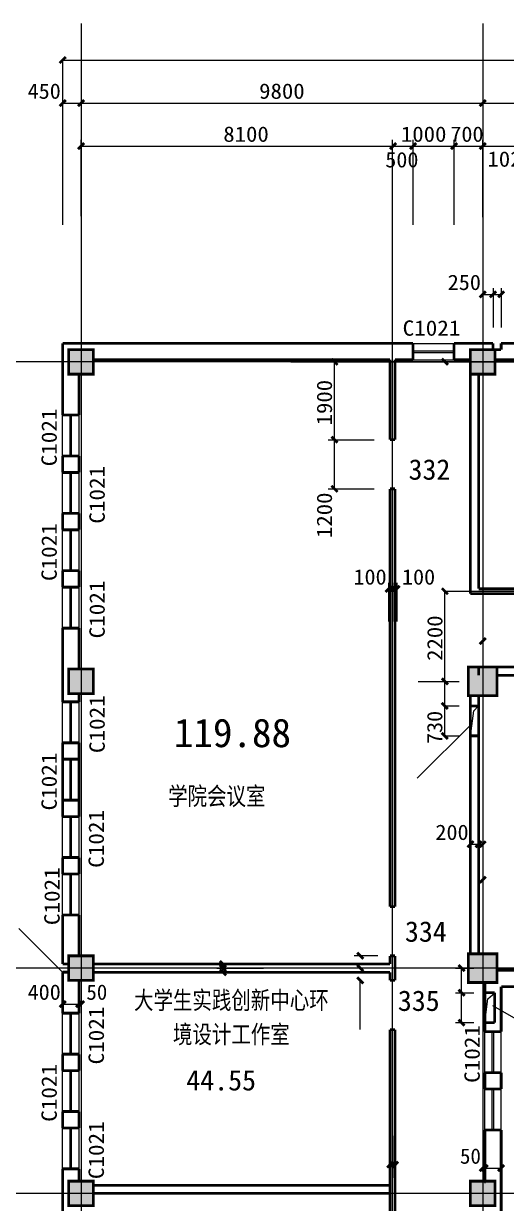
# Model space of a CAD drawing. Extents: x -307567 to 704339, y -10277 to 165507.
# Drawn here: x 124453 to 136232, y 121436 to 150236 of the extents above; entities that cross this region are included whole.
import ezdxf
from ezdxf.enums import TextEntityAlignment as Align

# ---------------------------------------------------------------- set-up
doc = ezdxf.new("R2010")
doc.units = 0
doc.header["$MEASUREMENT"] = 0
doc.layers.add('wode', color=250, linetype='CONTINUOUS', lineweight=0)
doc.layers.add('中文', color=4, linetype='CONTINUOUS')
doc.styles.get("Standard").update_dxf_attribs({"font": 'txt', "height": 3})

msp = doc.modelspace()

# ---------------------------------------------------------------- linework, layer by layer
at = {"layer": 'wode', "color": 0}
for p, q in [((125855.09701, 150235.97407), (125855.09701, 147245.49632)), ((135654.96231, 150235.97407), (135654.96231, 147245.49632)), ((125405.10264, 149345.47007), (125405.10264, 145324.2038)), ((125405.10264, 149345.47007), (179954.39636, 149345.47007)), ((125855.09701, 148445.48132), (125855.09701, 145939.67768)), ((135654.96231, 148443.29323), (135654.96231, 142182.7941)), ((125405.10264, 148295.48319), (125855.09701, 148295.48319)), ((125855.09701, 148295.48319), (135654.96231, 148295.48319)), ((135654.96231, 148295.48319), (141654.88731, 148295.48319)), ((135654.96231, 148293.29511), (139477.9736, 148293.29511)), ((125855.09701, 145532.84988), (125855.09701, 147395.49444)), ((125855.09701, 147245.49632), (147654.81231, 147245.49632)), ((125855.09701, 147245.49632), (147654.81231, 147245.49632)), ((125855.09701, 147245.49632), (125855.09701, 95169.51457)), ((133454.9776, 107179.48103), (133454.9776, 147395.49444)), ((133954.99576, 145324.2038), (133954.99576, 147395.49444)), ((133954.99576, 147245.49632), (134954.95885, 147245.49632)), ((134904.97168, 147245.49632), (135654.96231, 147245.49632)), ((134954.95885, 145324.2038), (134954.95885, 147395.49444)), ((135654.96231, 145510.88665), (135654.96231, 147401.08824)), ((135654.96231, 145532.84988), (135654.96231, 147395.49444)), ((135654.96231, 147245.49632), (135654.96231, 95169.51457)), ((135654.96231, 143777.03686), (135654.96231, 142814.2895)), ((135906.17987, 143777.03686), (135906.17987, 142814.2895)), ((136104.18765, 143777.03686), (136104.18765, 142814.2895)), ((135654.96231, 143627.03874), (135906.17987, 143627.03874)), ((135906.17987, 143627.03874), (136104.18765, 143627.03874)), ((133954.99576, 142429.04041), (134954.95885, 142429.04041)), ((133954.99576, 142247.78657), (134954.95885, 142247.78657)), ((133954.99576, 142210.28704), (134954.95885, 142210.28704)), ((133954.99576, 142029.04236), (134954.95885, 142029.04236)), ((195197.62623, 141979.04603), (118974.00627, 141979.04603)), ((130975.13799, 141979.04603), (163754.59885, 141979.04603)), ((131887.4679, 141979.04603), (133004.03109, 141979.04603)), ((132037.46602, 140079.06673), (132037.46602, 141979.04603)), ((134960.12236, 141979.04603), (139468.41562, 141979.04603)), ((125405.10264, 139679.06868), (125405.10264, 140679.05923)), ((125586.33816, 139679.06868), (125586.33816, 140679.05923)), ((125623.8377, 139679.06868), (125623.8377, 140679.05923)), ((125805.07322, 139679.06868), (125805.07322, 140679.05923)), ((135354.96606, 140669.41885), (135354.96606, 139126.67385)), ((135554.95135, 140669.41885), (135554.95135, 139126.67385)), ((135654.96231, 140669.41885), (135654.96231, 139126.67385)), ((131887.4679, 140079.06673), (133004.03109, 140079.06673)), ((132037.46602, 138879.08173), (132037.46602, 140079.06673)), ((125405.10264, 138279.08923), (125405.10264, 139279.07978)), ((125586.33816, 138279.08923), (125586.33816, 139279.07978)), ((125623.8377, 138279.08923), (125623.8377, 139279.07978)), ((125805.07322, 138279.08923), (125805.07322, 139279.07978)), ((131887.4679, 138879.08173), (133004.03109, 138879.08173)), ((125405.10264, 136879.10978), (125405.10264, 137879.09118)), ((125586.33816, 136879.10978), (125586.33816, 137879.09118)), ((125623.8377, 136879.10978), (125623.8377, 137879.09118)), ((125805.07322, 136879.10978), (125805.07322, 137879.09118)), ((133355.00326, 136586.19962), (133355.00326, 135644.87533)), ((133454.9776, 136586.19962), (133454.9776, 135644.87533)), ((133554.98856, 136586.19962), (133554.98856, 135644.87533)), ((125405.10264, 135479.12118), (125405.10264, 136479.11173)), ((125586.33816, 135479.12118), (125586.33816, 136479.11173)), ((125623.8377, 135479.12118), (125623.8377, 136479.11173)), ((125805.07322, 135479.12118), (125805.07322, 136479.11173)), ((133355.00326, 136436.2015), (133454.9776, 136436.2015)), ((133454.9776, 136436.2015), (133554.98856, 136436.2015)), ((134700.40881, 136379.10993), (163754.59885, 136379.10993)), ((134732.12228, 134179.14353), (134732.12228, 136379.10993)), ((134960.12236, 136379.10993), (139468.41562, 136379.10993)), ((135654.96231, 135312.10361), (135654.96231, 126729.2336)), ((134079.57917, 134179.14353), (135081.30004, 134179.14353)), ((134728.64332, 133579.15103), (134728.64332, 134179.14353)), ((125405.10264, 132679.16228), (125405.10264, 133679.14368)), ((125586.33816, 132679.16228), (125586.33816, 133679.14368)), ((125623.8377, 132679.16228), (125623.8377, 133679.14368)), ((125805.07322, 132679.16228), (125805.07322, 133679.14368)), ((134728.64332, 132849.15527), (134728.64332, 133579.15103)), ((134728.64332, 133579.15103), (135081.30004, 133579.15103)), ((135354.96606, 132849.15527), (135438.49773, 133459.79522)), ((135438.49773, 133459.79522), (135554.95135, 133579.15103)), ((135396.7502, 133154.47983), (134057.49692, 131815.2357)), ((134728.64332, 132849.15527), (135081.30004, 132849.15527)), ((125405.10264, 131279.17368), (125405.10264, 132279.16423)), ((125586.33816, 131279.17368), (125586.33816, 132279.16423)), ((125623.8377, 131279.17368), (125623.8377, 132279.16423)), ((125805.07322, 131279.17368), (125805.07322, 132279.16423)), ((135354.96606, 132376.34624), (135354.96606, 131382.26077)), ((135554.95135, 132376.34624), (135554.95135, 131382.26077)), ((135654.96231, 132376.34624), (135654.96231, 131382.26077)), ((125405.10264, 129879.19423), (125405.10264, 130879.18478)), ((125586.33816, 129879.19423), (125586.33816, 130879.18478)), ((125623.8377, 129879.19423), (125623.8377, 130879.18478)), ((125805.07322, 129879.19423), (125805.07322, 130879.18478)), ((135354.96606, 130203.36925), (135554.95135, 130203.36925)), ((135554.95135, 130203.36925), (135654.96231, 130203.36925)), ((125405.10264, 128479.21478), (125405.10264, 129479.19618)), ((125586.33816, 128479.21478), (125586.33816, 129479.19618)), ((125623.8377, 128479.21478), (125623.8377, 129479.19618)), ((125805.07322, 128479.21478), (125805.07322, 129479.19618)), ((135654.96231, 129484.68012), (135654.96231, 127997.14073)), ((125855.09701, 128471.03922), (125855.09701, 127770.33082)), ((125405.10264, 127079.73887), (124338.08717, 128146.74518)), ((133095.94888, 127479.22423), (132516.17098, 127479.22423)), ((195197.62623, 127179.22798), (118974.00627, 127179.22798)), ((129166.55464, 127278.11285), (130308.972, 127278.11285)), ((129166.55464, 127179.22798), (130308.972, 127179.22798)), ((129166.55464, 127078.1184), (130308.972, 127078.1184)), ((129316.55277, 127179.22798), (129316.55277, 127278.11285)), ((129316.55277, 127078.1184), (129316.55277, 127179.22798)), ((134987.5146, 127179.22798), (135437.72869, 127179.22798)), ((135137.51272, 126579.23548), (135137.51272, 127179.22798)), ((132666.1691, 125679.24673), (132666.1691, 126879.23173)), ((125405.10264, 126451.45692), (125405.10264, 126133.69967)), ((125805.07322, 126451.45692), (125805.07322, 126133.69967)), ((125855.09701, 126451.45692), (125855.09701, 126133.69967)), ((134987.5146, 126579.23548), (135437.72869, 126579.23548)), ((135137.51272, 125849.23972), (135137.51272, 126579.23548)), ((135777.49496, 126426.91194), (135947.08512, 126579.23548)), ((125405.10264, 126301.4588), (125805.07322, 126301.4588)), ((125805.07322, 126301.4588), (125855.09701, 126301.4588)), ((135704.94948, 125849.23972), (135777.49496, 126426.91194)), ((135895.99933, 126268.91221), (140572.45455, 123568.94596)), ((125405.10264, 125079.25423), (125405.10264, 126079.24478)), ((125586.33816, 125079.25423), (125586.33816, 126079.24478)), ((125623.8377, 125079.25423), (125623.8377, 126079.24478)), ((125805.07322, 125079.25423), (125805.07322, 126079.24478)), ((134987.5146, 125849.23972), (135437.72869, 125849.23972)), ((135704.94948, 124629.25985), (135704.94948, 125629.2504)), ((135886.22162, 124629.25985), (135886.22162, 125629.2504)), ((135923.72115, 124629.25985), (135923.72115, 125629.2504)), ((136104.95668, 124629.25985), (136104.95668, 125629.2504)), ((125405.10264, 123679.27478), (125405.10264, 124679.25618)), ((125586.33816, 123679.27478), (125586.33816, 124679.25618)), ((125623.8377, 123679.27478), (125623.8377, 124679.25618)), ((125805.07322, 123679.27478), (125805.07322, 124679.25618)), ((135704.94948, 123229.2804), (135704.94948, 124229.2618)), ((135886.22162, 123229.2804), (135886.22162, 124229.2618)), ((135923.72115, 123229.2804), (135923.72115, 124229.2618)), ((136104.95668, 123229.2804), (136104.95668, 124229.2618)), ((125405.10264, 122279.28618), (125405.10264, 123279.27673)), ((125586.33816, 122279.28618), (125586.33816, 123279.27673)), ((125623.8377, 122279.28618), (125623.8377, 123279.27673)), ((125805.07322, 122279.28618), (125805.07322, 123279.27673)), ((133454.9776, 123082.67884), (133454.9776, 122059.49827)), ((135654.96231, 122448.96789), (135654.96231, 121933.83456)), ((135704.94948, 122448.96789), (135704.94948, 121933.83456)), ((136104.95668, 122448.96789), (136104.95668, 121933.83456)), ((133355.00326, 122386.68535), (133454.9776, 122386.68535)), ((133454.9776, 122386.68535), (133554.98856, 122386.68535)), ((135654.96231, 122298.96977), (135704.94948, 122298.96977)), ((135704.94948, 122298.96977), (136104.95668, 122298.96977)), ((195197.62623, 121679.29368), (118974.00627, 121679.29368)), ((133095.94888, 121679.29368), (132516.17098, 121679.29368))]:
    msp.add_line(p, q, dxfattribs=at)
at = {"layer": 'wode', "color": 0, "const_width": 67.49915}
for points in [[(125330.10357, 149270.471), (125480.1017, 149420.46913)], [(125330.10357, 148220.48413), (125480.1017, 148370.48225)], [(125780.09795, 148220.48413), (125930.09607, 148370.48225)], [(125780.09795, 148220.48413), (125930.09607, 148370.48225)], [(135579.96324, 148220.48413), (135729.96137, 148370.48225)], [(135579.96324, 148218.29604), (135729.96137, 148368.29417)], [(125780.09795, 147170.49725), (125930.09607, 147320.49538)], [(133391.00135, 147170.49725), (133540.99947, 147320.49538)], [(133879.9967, 147170.49725), (134029.99483, 147320.49538)], [(134879.95979, 147170.49725), (135029.95791, 147320.49538)], [(135579.96324, 147170.49725), (135729.96137, 147320.49538)], [(135579.96324, 143552.03968), (135729.96137, 143702.0378)], [(135831.18081, 143552.03968), (135981.17893, 143702.0378)], [(136029.18859, 143552.03968), (136179.18671, 143702.0378)], [(125405.10264, 142429.03125), (133954.99576, 142429.04956)], [(125405.10264, 142429.04041), (125405.10264, 140679.05923)], [(125555.10076, 142279.04228), (125555.10076, 141679.04978), (126155.09326, 141679.04978), (126155.09326, 142279.04228), (125555.10076, 142279.04228), (125555.10076, 141679.04978)], [(133954.99576, 142029.04236), (133954.99576, 142429.04041)], [(135906.17987, 142429.0221), (134950.30803, 142429.04041)], [(134954.95885, 142429.04956), (135906.17987, 142429.04956)], [(134954.95885, 142029.04236), (134954.95885, 142429.04041)], [(135354.96606, 142279.04228), (135354.96606, 141679.04978), (135954.95856, 141679.04978), (135954.95856, 142279.04228), (135354.96606, 142279.04228), (135354.96606, 141679.04978)], [(135754.20423, 142429.04956), (135906.17987, 142429.04956)], [(135906.17987, 142429.03125), (135754.20423, 142429.03125)], [(135906.17987, 142279.04228), (135906.17987, 142429.04956)], [(135906.17987, 142279.04228), (136104.18765, 142279.04228)], [(136104.18765, 142279.04228), (136104.18765, 142429.04956)], [(136104.18765, 142429.04956), (136678.03301, 142429.04956)], [(126155.09326, 142029.0332), (133394.993, 142029.04236)], [(131962.46696, 142054.0451), (132112.46508, 141904.04697)], [(133394.993, 142029.04236), (133394.993, 140079.06673)], [(133514.99882, 142029.04236), (133514.99882, 140079.06673)], [(133514.99882, 142029.04236), (133954.99576, 142029.04236)], [(134657.12322, 142054.0451), (134807.12134, 141904.04697)], [(135354.96606, 142029.0332), (134954.95885, 142029.04236)], [(134954.95885, 142029.04236), (135354.96606, 142029.0332)], [(135954.95856, 142029.04236), (136678.03301, 142029.04236)], [(125805.07322, 141679.04978), (125805.07322, 140679.05923)], [(135354.96606, 136319.11617), (135354.96606, 141679.04978)], [(135554.95135, 136438.90227), (135554.95135, 141679.04978)], [(125805.07322, 140679.05923), (125405.10264, 140679.05923)], [(131962.46696, 140154.06579), (132112.46508, 140004.06767)], [(133394.993, 140079.06673), (133514.99882, 140079.06673)], [(133514.99882, 140079.06673), (133394.993, 140079.06673)], [(125405.10264, 139279.07978), (125405.10264, 139679.06868)], [(125805.07322, 139679.06868), (125405.10264, 139679.06868)], [(125805.07322, 139279.07978), (125805.07322, 139679.06868)], [(125805.07322, 139279.07978), (125405.10264, 139279.07978)], [(131962.46696, 138954.08079), (132112.46508, 138804.08267)], [(133394.993, 138879.08173), (133514.99882, 138879.08173)], [(133394.993, 138879.08173), (133394.993, 128679.20923)], [(133514.99882, 138879.08173), (133394.993, 138879.08173)], [(133514.99882, 138879.08173), (133394.993, 138879.08173)], [(133394.993, 138879.08173), (133394.993, 138579.08548)], [(133514.99882, 138879.08173), (133514.99882, 128679.20923)], [(133514.99882, 138879.08173), (133514.99882, 138579.08548)], [(125405.10264, 137879.09118), (125405.10264, 138279.08923)], [(125805.07322, 138279.08923), (125405.10264, 138279.08923)], [(125805.07322, 137879.09118), (125805.07322, 138279.08923)], [(125805.07322, 137879.09118), (125405.10264, 137879.09118)], [(125405.10264, 136479.11173), (125405.10264, 136879.10978)], [(125805.07322, 136879.10978), (125405.10264, 136879.10978)], [(125805.07322, 136479.11173), (125805.07322, 136879.10978)], [(125805.07322, 136479.11173), (125405.10264, 136479.11173)], [(133280.0042, 136361.20244), (133430.00233, 136511.20056)], [(133379.97854, 136361.20244), (133529.97666, 136511.20056)], [(133479.98949, 136361.20244), (133629.98762, 136511.20056)], [(134657.12322, 136454.10899), (134807.12134, 136304.11087)], [(135354.96606, 136319.11617), (138117.51697, 136319.11617)], [(135554.95135, 136439.122), (138117.51697, 136438.99382)], [(125405.10264, 134179.14353), (125405.10264, 135479.12118)], [(125805.07322, 135479.12118), (125405.10264, 135479.12118)], [(125805.07322, 134479.13978), (125805.07322, 135479.12118)], [(135579.96324, 135087.10642), (135729.96137, 135237.10455)], [(125555.10076, 134479.13978), (125555.10076, 133879.14728), (126155.09326, 133879.14728), (126155.09326, 134479.13978), (125555.10076, 134479.13978), (125555.10076, 133879.14728)], [(135304.97889, 134529.1361), (135304.97889, 133829.1418), (136004.94573, 133829.1418), (136004.94573, 134529.1361), (135304.97889, 134529.1361), (135304.97889, 133829.1418)], [(135354.96606, 134529.1361), (138554.91385, 134529.1361)], [(135554.95135, 134529.1361), (135554.95135, 134327.01766)], [(125405.10264, 134179.14353), (125405.10264, 133679.14368)], [(134653.64426, 134254.14259), (134803.64238, 134104.14447)], [(134657.12322, 134254.14259), (134807.12134, 134104.14447)], [(136004.94573, 134329.14166), (138554.91385, 134329.14166)], [(125805.07322, 133679.14368), (125405.10264, 133679.14368)], [(125805.07322, 133879.14728), (125805.07322, 133679.14368)], [(134653.64426, 133654.15009), (134803.64238, 133504.15197)], [(135354.96606, 130879.18478), (135354.96606, 133829.1418)], [(135554.95135, 130879.18478), (135554.95135, 133829.1418)], [(135354.96606, 133579.15103), (135554.95135, 133579.15103)], [(134653.64426, 132924.15434), (134803.64238, 132774.15621)], [(135354.96606, 132849.15527), (135554.95135, 132849.15527)], [(125405.10264, 130879.18478), (125405.10264, 132679.16228)], [(125405.10264, 132279.16423), (125405.10264, 132679.16228)], [(125805.07322, 132679.16228), (125405.10264, 132679.16228)], [(125805.07322, 130879.18478), (125805.07322, 132679.16228)], [(125805.07322, 132279.16423), (125805.07322, 132679.16228)], [(125805.07322, 132279.16423), (125405.10264, 132279.16423)], [(125405.10264, 130879.18478), (125405.10264, 131279.17368)], [(125805.07322, 131279.17368), (125405.10264, 131279.17368)], [(125805.07322, 130879.18478), (125805.07322, 131279.17368)], [(125805.07322, 130879.18478), (125405.10264, 130879.18478)], [(135354.96606, 127529.22055), (135354.96606, 130879.18478)], [(135554.95135, 127529.22055), (135554.95135, 130879.18478)], [(135279.96699, 130128.37019), (135429.96512, 130278.36832)], [(135479.95229, 130128.37019), (135629.95041, 130278.36832)], [(135579.96324, 130128.37019), (135729.96137, 130278.36832)], [(125405.10264, 129479.19618), (125405.10264, 129879.19423)], [(125805.07322, 129879.19423), (125405.10264, 129879.19423)], [(125805.07322, 129479.19618), (125805.07322, 129879.19423)], [(125805.07322, 129479.19618), (125405.10264, 129479.19618)], [(135579.96324, 129259.68293), (135729.96137, 129409.68105)], [(125805.07322, 128479.21478), (125405.10264, 128479.21478)], [(125405.10264, 127279.17485), (125405.10264, 128479.21478)], [(125805.07322, 127479.22423), (125805.07322, 128479.21478)], [(133514.99882, 128679.20923), (133394.993, 128679.20923)], [(132591.17004, 127554.22329), (132741.16816, 127404.22517)], [(125555.10076, 127279.17485), (125405.10264, 127279.17485)], [(125555.10076, 127479.22423), (125555.10076, 126879.23173), (126155.09326, 126879.23173), (126155.09326, 127479.22423), (125555.10076, 127479.22423), (125555.10076, 126879.23173)], [(133394.993, 127278.11285), (126155.09326, 127278.11285)], [(129241.55371, 127353.11191), (129391.55183, 127203.11379)], [(133514.99882, 127479.22423), (133394.993, 127479.22423)], [(133514.99882, 127479.22423), (133394.993, 127479.22423)], [(133394.993, 127479.22423), (133394.993, 127278.11285)], [(133394.993, 127479.22423), (133394.993, 127278.11285)], [(133514.99882, 127479.22423), (133514.99882, 127179.22798)], [(133514.99882, 127479.22423), (133514.99882, 126879.23173)], [(135304.97889, 127529.22055), (135304.97889, 126829.23541), (136004.94573, 126829.23541), (136004.94573, 127529.22055), (135304.97889, 127529.22055), (135304.97889, 126829.23541)], [(125555.10076, 127079.73887), (125405.10264, 127079.73887)], [(125405.10264, 127079.73887), (125405.10264, 126079.24478)], [(133394.993, 127078.1184), (126155.09326, 127078.1184)], [(129241.55371, 127254.22704), (129391.55183, 127104.22892)], [(129241.55371, 127153.11747), (129391.55183, 127003.11934)], [(132591.17004, 127254.22704), (132741.16816, 127104.22892)], [(133394.993, 127078.1184), (133394.993, 126879.23173)], [(135062.51366, 127254.22704), (135212.51178, 127104.22892)], [(136004.94573, 127129.23166), (136654.96201, 127129.23166)], [(125805.07322, 126879.23173), (125805.07322, 126079.24478)], [(132591.17004, 126954.23079), (132741.16816, 126804.23267)], [(133514.99882, 126879.23173), (133394.993, 126879.23173)], [(135704.94948, 126829.23541), (135704.94948, 125629.2504)], [(136104.95668, 126729.2336), (136104.95668, 125629.2504)], [(136104.95668, 126729.2336), (136654.96201, 126729.2336)], [(135062.51366, 126654.23454), (135212.51178, 126504.23642)], [(135704.94948, 126579.23548), (135947.08512, 126579.23548)], [(135947.08512, 126579.23548), (135947.08512, 125849.23972)], [(125330.10357, 126226.45974), (125480.1017, 126376.45786)], [(125730.07416, 126226.45974), (125880.07229, 126376.45786)], [(125780.09795, 126226.45974), (125930.09607, 126376.45786)], [(125805.07322, 126079.24478), (125405.10264, 126079.24478)], [(135062.51366, 125924.23878), (135212.51178, 125774.24066)], [(135947.08512, 125849.23972), (135704.94948, 125849.23972)], [(133394.993, 121679.29368), (133394.993, 125679.24673)], [(133514.99882, 125679.24673), (133394.993, 125679.24673)], [(133514.99882, 121679.29368), (133514.99882, 125679.24673)], [(136104.95668, 125629.2504), (135704.94948, 125629.2504)], [(125405.10264, 124679.25618), (125405.10264, 125079.25423)], [(125805.07322, 125079.25423), (125405.10264, 125079.25423)], [(125805.07322, 124679.25618), (125805.07322, 125079.25423)], [(125805.07322, 124679.25618), (125405.10264, 124679.25618)], [(135704.94948, 124229.2618), (135704.94948, 124629.25985)], [(136104.95668, 124629.25985), (135704.94948, 124629.25985)], [(136104.95668, 124229.2618), (136104.95668, 124629.25985)], [(136104.95668, 124229.2618), (135704.94948, 124229.2618)], [(125405.10264, 123279.27673), (125405.10264, 123679.27478)], [(125805.07322, 123679.27478), (125405.10264, 123679.27478)], [(125805.07322, 123279.27673), (125805.07322, 123679.27478)], [(125805.07322, 123279.27673), (125405.10264, 123279.27673)], [(135704.94948, 121979.28993), (135704.94948, 123229.2804)], [(136104.95668, 123229.2804), (135704.94948, 123229.2804)], [(136104.95668, 121679.29368), (136104.95668, 123229.2804)], [(133322.00807, 122311.68628), (133472.0062, 122461.68441)], [(133379.97854, 122311.68628), (133529.97666, 122461.68441)], [(133441.135, 122306.3946), (133591.13312, 122456.39273)], [(135579.96324, 122223.97071), (135729.96137, 122373.96883)], [(135629.95041, 122223.97071), (135779.94854, 122373.96883)], [(136029.95762, 122223.97071), (136179.95574, 122373.96883)], [(125405.10264, 121679.29368), (125405.10264, 122279.28618)], [(125805.07322, 122279.28618), (125405.10264, 122279.28618)], [(125805.07322, 121979.28993), (125805.07322, 122279.28618)], [(125555.10076, 121979.28993), (125555.10076, 121379.29743), (126155.09326, 121379.29743), (126155.09326, 121979.28993), (125555.10076, 121979.28993), (125555.10076, 121379.29743)], [(133394.993, 121879.28812), (126155.09326, 121879.28812)], [(135354.96606, 121979.28993), (135354.96606, 121379.29743), (135954.95856, 121379.29743), (135954.95856, 121979.28993), (135354.96606, 121979.28993), (135354.96606, 121379.29743)], [(125405.10264, 121679.29368), (125405.10264, 121079.30118)], [(133394.993, 121679.29368), (126155.09326, 121679.29368)], [(133394.993, 121679.29368), (133394.993, 118879.33478)], [(133514.99882, 121679.29368), (133514.99882, 118879.33478)], [(136104.95668, 121679.29368), (136104.95668, 120129.3161)]]:
    msp.add_lwpolyline(points, dxfattribs=at)
at = {"layer": 'wode', "color": 0}
for points in [[(125555.10076, 142279.04228), (126155.09326, 142279.04228), (125555.10076, 141679.04978), (126155.09326, 141679.04978)], [(135354.96606, 142279.04228), (135954.95856, 142279.04228), (135354.96606, 141679.04978), (135954.95856, 141679.04978)], [(135304.97889, 134529.1361), (136004.94573, 134529.1361), (135304.97889, 133829.1418), (136004.94573, 133829.1418)], [(125555.10076, 134479.13978), (126155.09326, 134479.13978), (125555.10076, 133879.14728), (126155.09326, 133879.14728)], [(125555.10076, 127479.22423), (126155.09326, 127479.22423), (125555.10076, 126879.23173), (126155.09326, 126879.23173)], [(135304.97889, 127529.22055), (136004.94573, 127529.22055), (135304.97889, 126829.23541), (136004.94573, 126829.23541)], [(125555.10076, 121979.28993), (126155.09326, 121979.28993), (125555.10076, 121379.29743), (126155.09326, 121379.29743)], [(135354.96606, 121979.28993), (135954.95856, 121979.28993), (135354.96606, 121379.29743), (135954.95856, 121379.29743)]]:
    msp.add_solid(points, dxfattribs=at)

# ---------------------------------------------------------------- texts
for s, width, p, p2 in [('450', 0.863984, (124550.12065, 148400.47455), (125360.09588, 148400.47455)), ('9800', 0.888018, (130200.02561, 148400.47455), (131310.03371, 148400.47455)), ('8100', 0.986654, (129325.04876, 147350.48768), (130435.02023, 147350.48768)), ('1000', 1.044692, (133658.99116, 147350.48768), (134768.96264, 147350.48768)), ('700', 0.925698, (134863.99319, 147350.48768), (135673.96842, 147350.48768)), ('500', 0.925739, (133276.48862, 146725.97766), (134086.50047, 146725.97766)), ('1025', 0.934725, (135768.96235, 146742.0999), (136878.93382, 146742.0999)), ('250', 0.863984, (134799.98032, 143732.03926), (135609.95555, 143732.03926)), ('C1021', 0.980859, (133700.00628, 142616.53806), (135109.974, 142616.53806)), ('100', 1.07998, (132500.02128, 136541.19286), (133309.9965, 136541.19286)), ('100', 1.07998, (133684.00306, 136541.19286), (134493.97828, 136541.19286)), ('200', 0.925698, (134499.98407, 130308.36977), (135309.9593, 130308.36977)), ('400', 0.925698, (124550.12065, 126406.45932), (125360.09588, 126406.45932)), ('50', 0.906706, (125984.07489, 126406.45932), (126494.09049, 126406.45932)), ('50', 0.906641, (135099.97657, 122403.97029), (135609.95555, 122403.97029))]:
    msp.add_text(s, height=374.995313, dxfattribs=dict(at, width=width)).set_placement(p, p2, align=Align.FIT)
for s, width, p, p2 in [('1900', 0.98667, (131977.48142, 140429.0593), (131977.48142, 141539.04909)), ('C1021', 0.980866, (125262.61174, 139429.07791), (125262.61174, 140839.05479)), ('C1021', 0.980872, (126432.56782, 138029.0893), (126432.56782, 139439.07534)), ('1200', 0.98667, (131977.48142, 137679.09673), (131977.48142, 138789.08652)), ('C1021', 0.980872, (125262.61174, 136629.10985), (125262.61174, 138039.09589)), ('C1021', 0.980866, (126432.56782, 135229.13041), (126432.56782, 136639.10729)), ('2200', 0.888003, (134672.13768, 134679.13423), (134672.13768, 135789.12402)), ('C1021', 0.980872, (126432.56782, 132429.16235), (126432.56782, 133839.14839)), ('730', 0.863994, (134668.6221, 132649.82), (134668.6221, 133459.80438)), ('C1021', 0.980866, (125262.61174, 131029.18291), (125262.61174, 132439.15979)), ('C1021', 0.980872, (126412.57295, 129629.1943), (126412.57295, 131039.18034)), ('C1021', 0.980872, (125332.59378, 128229.21485), (125332.59378, 129639.20089)), ('C1021', 0.980872, (126412.57295, 124829.2543), (126412.57295, 126239.24034)), ('C1021', 0.980872, (135582.45345, 124379.25993), (135582.45345, 125789.24596)), ('C1021', 0.980872, (125262.61174, 123429.27485), (125262.61174, 124839.26089)), ('C1021', 0.980866, (126412.57295, 122029.2954), (126412.57295, 123439.27229))]:
    msp.add_text(s, height=374.995313, rotation=90, dxfattribs=dict(at, width=width)).set_placement(p, p2, align=Align.FIT)
at = {"layer": '中文'}
for s, insert, char_height, width, attachment_point in [('{\\fFangSong_GB2312|b1|i0|c134|p49;\\C1;332}', (133844.68225, 139602.14731), 500, 6011.5625187, 1), ('119.88', (128120.8325, 133273.46693), 700, 3375.8201472, 1), ('{\\Ftxt,stf:宋体|c134;\\C0;学院会议室}', (127979.45905, 131610.99325), 500, 5665.5115268, 1), ('{\\fFangSong_GB2312|b1|i0|c134|p49;\\C1;334}', (133756.42706, 128323.09457), 500, 6011.5625187, 1), ('{\\Ftxt,stf:宋体|c134;\\C0;大学生实践创新中心环境设计工作室}', (129521.31072, 126630.03305), 500, 4750.5316791, 2), ('{\\fFangSong_GB2312|b1|i0|c134|p49;\\C1;335}', (133584.32083, 126634.74498), 500, 6011.5625187, 1), ('44.55', (128422.87996, 124693.74028), 500, 2972.7367929, 1)]:
    msp.add_mtext(s, dxfattribs=dict(at, insert=insert, char_height=char_height, width=width, attachment_point=attachment_point))

doc.saveas('drawing.dxf')
